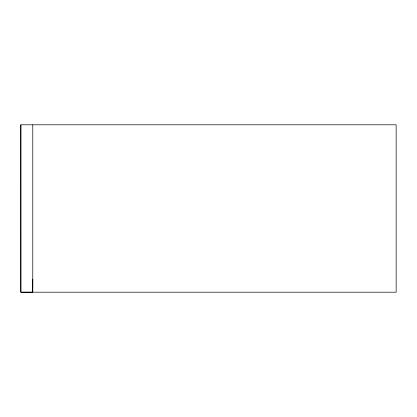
<?xml version="1.0" encoding="UTF-8"?>
<svg xmlns="http://www.w3.org/2000/svg" width="417" height="417" viewBox="0 0 417 417"><rect width="100%" height="100%" fill="white"/><g stroke="black" fill="none" stroke-linecap="round" stroke-linejoin="round"><path stroke-width="0.63" d="M20.85 124.803L20.86 292.197L396.15 292.197L396.15 124.803L20.85 124.803L20.85 292.197L32.776 292.197L32.776 124.803M32.776 279.088L32.719 292.197"/></g></svg>
